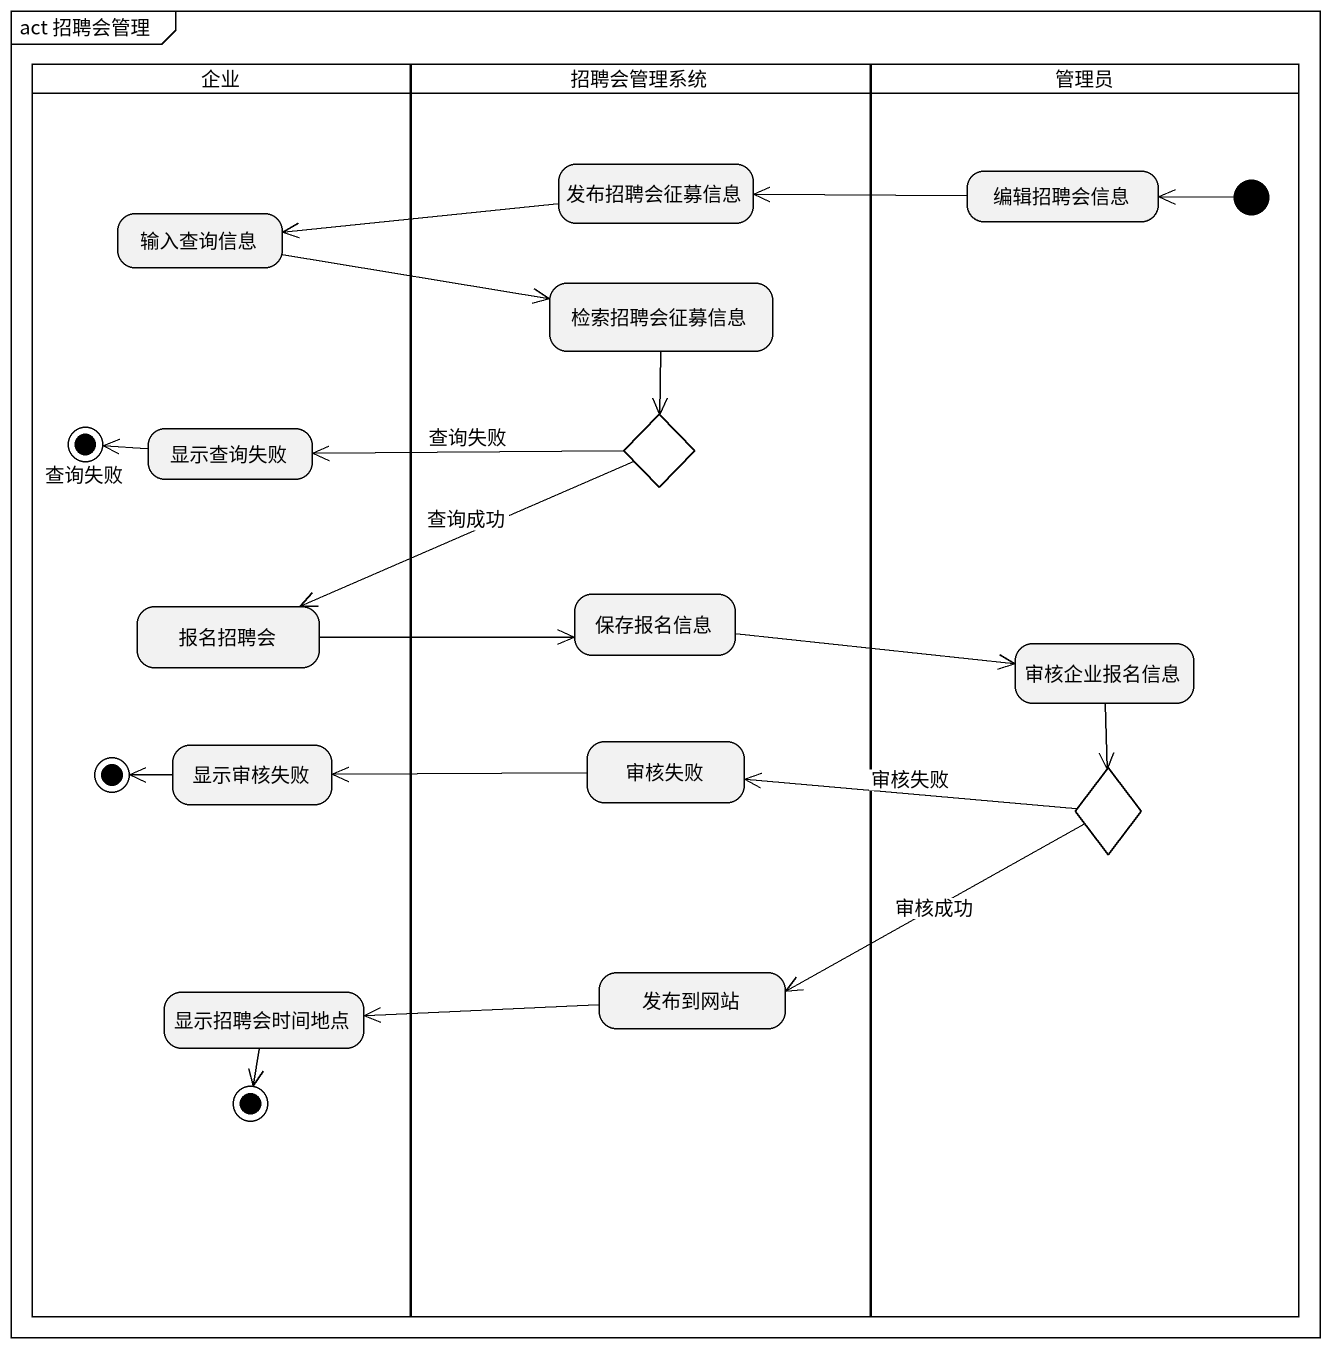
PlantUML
@startuml
mainframe act 招聘会管理
hide empty description
state 企业 <<partition>> {
  state 输入查询信息
  state 查询失败 <<end>>
  state 显示查询失败
  state 报名招聘会
  state final1 <<end>>
  state 显示审核失败
  state 显示招聘会时间地点
  state final2 <<end>>
}
state 招聘会管理系统 <<partition>> {
  state 发布招聘会征募信息
  state 检索招聘会征募信息
  state choice1 <<choice>>
  state 保存报名信息
  state 审核失败
  state 发布到网站
}
state 管理员 <<partition>> {
  state 编辑招聘会信息
  state 审核企业报名信息
  state choice2 <<choice>>
  [*] -left-> 编辑招聘会信息
}
发布招聘会征募信息 -left-> 输入查询信息
输入查询信息 -right-> 检索招聘会征募信息
编辑招聘会信息 -left-> 发布招聘会征募信息
检索招聘会征募信息 --> choice1
显示查询失败 -left-> 查询失败
choice1 -left-> 显示查询失败 : 查询失败
choice1 -left-> 报名招聘会 : 查询成功
报名招聘会 -right-> 保存报名信息
保存报名信息 -right-> 审核企业报名信息
审核企业报名信息 --> choice2
显示审核失败 -left-> final1
审核失败 -left-> 显示审核失败
choice2 -left-> 审核失败 : 审核失败
choice2 -left-> 发布到网站 : 审核成功
显示招聘会时间地点 --> final2
发布到网站 -left-> 显示招聘会时间地点
@enduml
